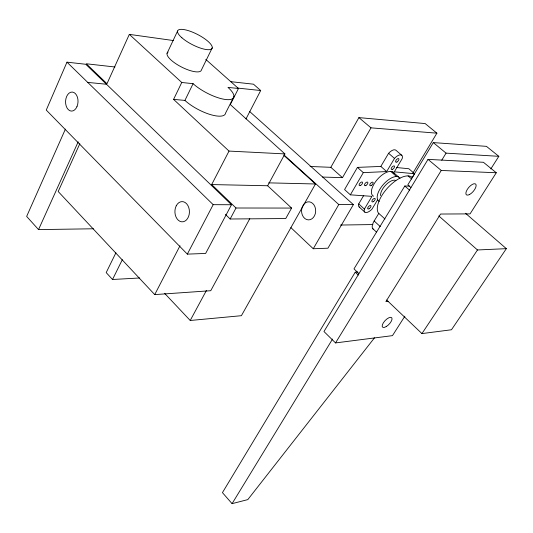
<?xml version="1.0" encoding="UTF-8"?>
<svg xmlns="http://www.w3.org/2000/svg" width="533" height="533" viewBox="0 0 533 533"><rect width="100%" height="100%" fill="white"/><g stroke="black" fill="none" stroke-linecap="round" stroke-linejoin="round"><path stroke-width="0.8" d="M66.971 62.161L46.258 110.071L187.33 254.128L205.645 253.435L231.489 204.745L85.753 64.273L66.971 62.161L213.18 204.672L231.489 204.745M65.406 129.106L26.65 216.425L38.536 229.603L93.442 228.777M38.536 229.603L78.191 141.811M79.823 143.723L58.19 191.514L154.723 294.609L210.755 290.705L249.777 218.717M173.551 40.568L129.326 34.372L106.986 83.714L86.279 63.767L114.988 67.005M167.056 53.333L177.576 31.034M229.017 151.079L173.591 99.378L181.76 82.482L193.099 83.688A25.87 8.268 27.5 0 0 226.072 99.564A25.87 8.268 27.5 0 0 227.977 87.385L238.464 88.498L230.303 104.555L284.908 153.91L267.646 185.757L211.681 184.565L229.017 151.079L284.908 153.91M173.591 99.378L184.931 100.411L193.099 83.688M212.227 47.877L201.461 69.896A19.141 5.983 27.1 0 1 180.6 66.538A19.141 5.983 27.1 0 1 168.068 52.101M115.908 252.809L106.194 272.603L112.53 279.492L139.673 277.986M112.53 279.492L122.337 259.678M233.92 96.653L225.626 112.983A25.691 8.535 27.4 0 1 209.975 114.448A25.691 8.535 27.4 0 1 184.931 100.411M154.723 294.609L179.987 245.8M245.986 118.946L260.697 90.53L253.481 84.187L230.376 81.616M187.33 254.128L213.18 204.672M230.143 219.003L236.012 208.003L291.591 208.07L285.748 218.537L230.143 219.003L225.439 214.419M164.63 293.343L190.221 320.48L206.438 290.445M284.036 155.536L315.456 183.978L241.396 315.696L190.221 320.48M310.106 166.483L330.833 167.315L358.909 117.613L425.167 123.576L436.9 133.177L412.888 173.098M322.572 177.056L342.492 177.662L371.008 127.847L436.9 133.177M313.264 248.744L338.788 204.545L353.372 204.612L327.928 248.198L313.264 248.744L290.891 227.631M412.036 177.955L414.594 173.738L394.307 171.833L402.155 158.687A7.335 3.458 -49 0 0 400.53 154.856A7.335 3.458 -49 0 0 394.487 158.408L386.672 171.566L380.842 166.429L357.436 167.389L344.578 189.561L350.354 194.831L371.947 196.351L364.392 209.069A7.142 3.338 -47.7 0 0 366.158 212.534A7.142 3.338 -47.7 0 0 372.114 208.963L377.564 199.848M350.354 194.831L363.313 172.639L386.672 171.566M359.782 207.284A7.116 3.365 -47.8 0 1 358.729 203.899L363.726 195.431M380.842 166.429L388.604 153.284A7.309 3.484 -49.1 0 1 395.966 150.279L401.849 155.376M357.703 272.037L355.231 272.19L222.441 492.632L232.068 503.652L247.798 499.614L374.499 337.815M490.82 168.948L498.828 156.322L486.429 146.348L433.296 142.597L407.825 184.871L410.916 187.529M388.33 301.358L385.892 301.585L440.558 214.033L470.059 213.886L496.276 172.745L483.438 162.292L428.012 159.38L323.964 331.519L335.53 342.926L392.475 335.637L404.88 316.169M373.7 229.45A11.046 5.037 -47.5 0 1 374.153 220.995L378.79 213.393L378.37 213.027A24.651 11.293 -48.2 0 1 388.65 186.81A24.651 11.293 -48.2 0 1 412.429 177.622M232.068 503.652L332.565 339.041M441.75 160.2L446.061 153.138L498.828 156.322M409.637 186.124L404.814 186.01L353.979 268.885L358.762 273.442M335.53 342.926L441.257 170.46L496.276 172.745M421.943 333.591L477.468 249.964L506.35 248.664L451.478 329.76L421.943 333.591L386.678 300.019M340.52 225.046L372.893 224.56M268.692 182.859L315.456 183.978M87.732 82.402L106.473 84.247M396.639 167.535L408.844 168.741L414.594 173.738M237.638 88.078L260.697 90.53M433.296 142.597L446.061 153.138M428.012 159.38L441.257 170.46M358.909 117.613L371.008 127.847M465.489 213.26L506.35 248.664M388.604 153.284L394.487 158.408M408.098 175.91L411.689 179.048M392.748 171.866L398.597 177.003M390.696 171.379L396.552 176.53M404.814 186.01L409.717 190.321M438.806 215.932L477.468 249.964M330.833 167.315L342.492 177.662M205.778 59.416L238.464 88.498M357.436 167.389L363.313 172.639M249.77 111.617L353.372 204.612M283.909 154.883L338.788 204.545M378.79 213.393L384.933 218.97M358.729 203.899L364.392 209.069M359.182 206.971L364.825 212.127M374.153 220.995L380.262 226.585M372.694 228.604L376.331 231.948M129.326 34.372L181.76 82.482M267.646 185.757L291.591 208.07M355.231 272.19L358.269 275.035M211.681 184.565L236.012 208.003M302.884 205.585A9.048 7.069 -89.4 0 1 314.976 206.864A9.048 7.069 -89.4 0 1 308.301 219.882A9.048 7.069 -89.4 0 1 302.551 206.238M373.58 196.191A15.584 7.315 -48.3 0 1 377.677 179.075A15.584 7.315 -48.3 0 1 394.14 173.185M380.569 195.591A11.166 5.183 -48.3 0 1 386.079 184.651A11.166 5.183 -48.3 0 1 395.832 180.507M379.329 201.374A15.63 7.262 -48.3 0 1 383.52 184.278A15.63 7.262 -48.3 0 1 399.977 178.308M181.88 37.77A19.321 5.716 27.2 0 0 211.368 49.109A19.321 5.716 27.2 0 0 191.414 31.707A19.321 5.716 27.2 0 0 181.88 37.77M469.693 194.432A7.082 2.998 -49.4 0 0 475.976 184.525A7.082 2.998 -49.4 0 0 467.361 189.315A7.082 2.998 -49.4 0 0 469.693 194.432M386.205 326.596A6.569 2.705 -46.2 0 0 391.782 317.795A6.569 2.705 -46.2 0 0 383.354 322.805A6.569 2.705 -46.2 0 0 386.205 326.596M176.263 205.765A10.12 7.262 89.3 0 0 181.467 221.781A10.12 7.262 89.3 0 0 188.782 207.61A10.12 7.262 89.3 0 0 176.263 205.765M76.952 106.667A9.521 6.229 -87.8 0 0 72.261 92.062A9.521 6.229 -87.8 0 0 66.179 105.994A9.521 6.229 -87.8 0 0 76.952 106.667M365.898 185.484A2.259 1.079 -48.2 0 0 367.77 182.306A2.259 1.079 -48.2 0 0 364.845 183.872A2.259 1.079 -48.2 0 0 365.898 185.484M373.26 201.707A2.205 1.033 -47.9 0 0 375.099 198.629A2.205 1.033 -47.9 0 0 372.254 200.175A2.205 1.033 -47.9 0 0 373.26 201.707M396.925 162.005A2.259 1.066 -49 0 0 398.831 158.821A2.259 1.066 -49 0 0 395.966 160.34A2.259 1.066 -49 0 0 396.925 162.005M369.049 208.776A2.199 1.026 -47.7 0 0 370.875 205.718A2.199 1.026 -47.7 0 0 368.03 207.264A2.199 1.026 -47.7 0 0 369.049 208.776M392.561 169.327A2.245 1.059 -48.8 0 0 394.453 166.163A2.245 1.059 -48.8 0 0 391.588 167.688A2.245 1.059 -48.8 0 0 392.561 169.327M360.568 185.437A2.272 1.093 -48.1 0 0 362.447 182.246A2.272 1.093 -48.1 0 0 359.502 183.812A2.272 1.093 -48.1 0 0 360.568 185.437M371.175 185.531A2.252 1.073 -48.2 0 0 373.04 182.373A2.252 1.073 -48.2 0 0 370.142 183.925A2.252 1.073 -48.2 0 0 371.175 185.531"/></g></svg>
